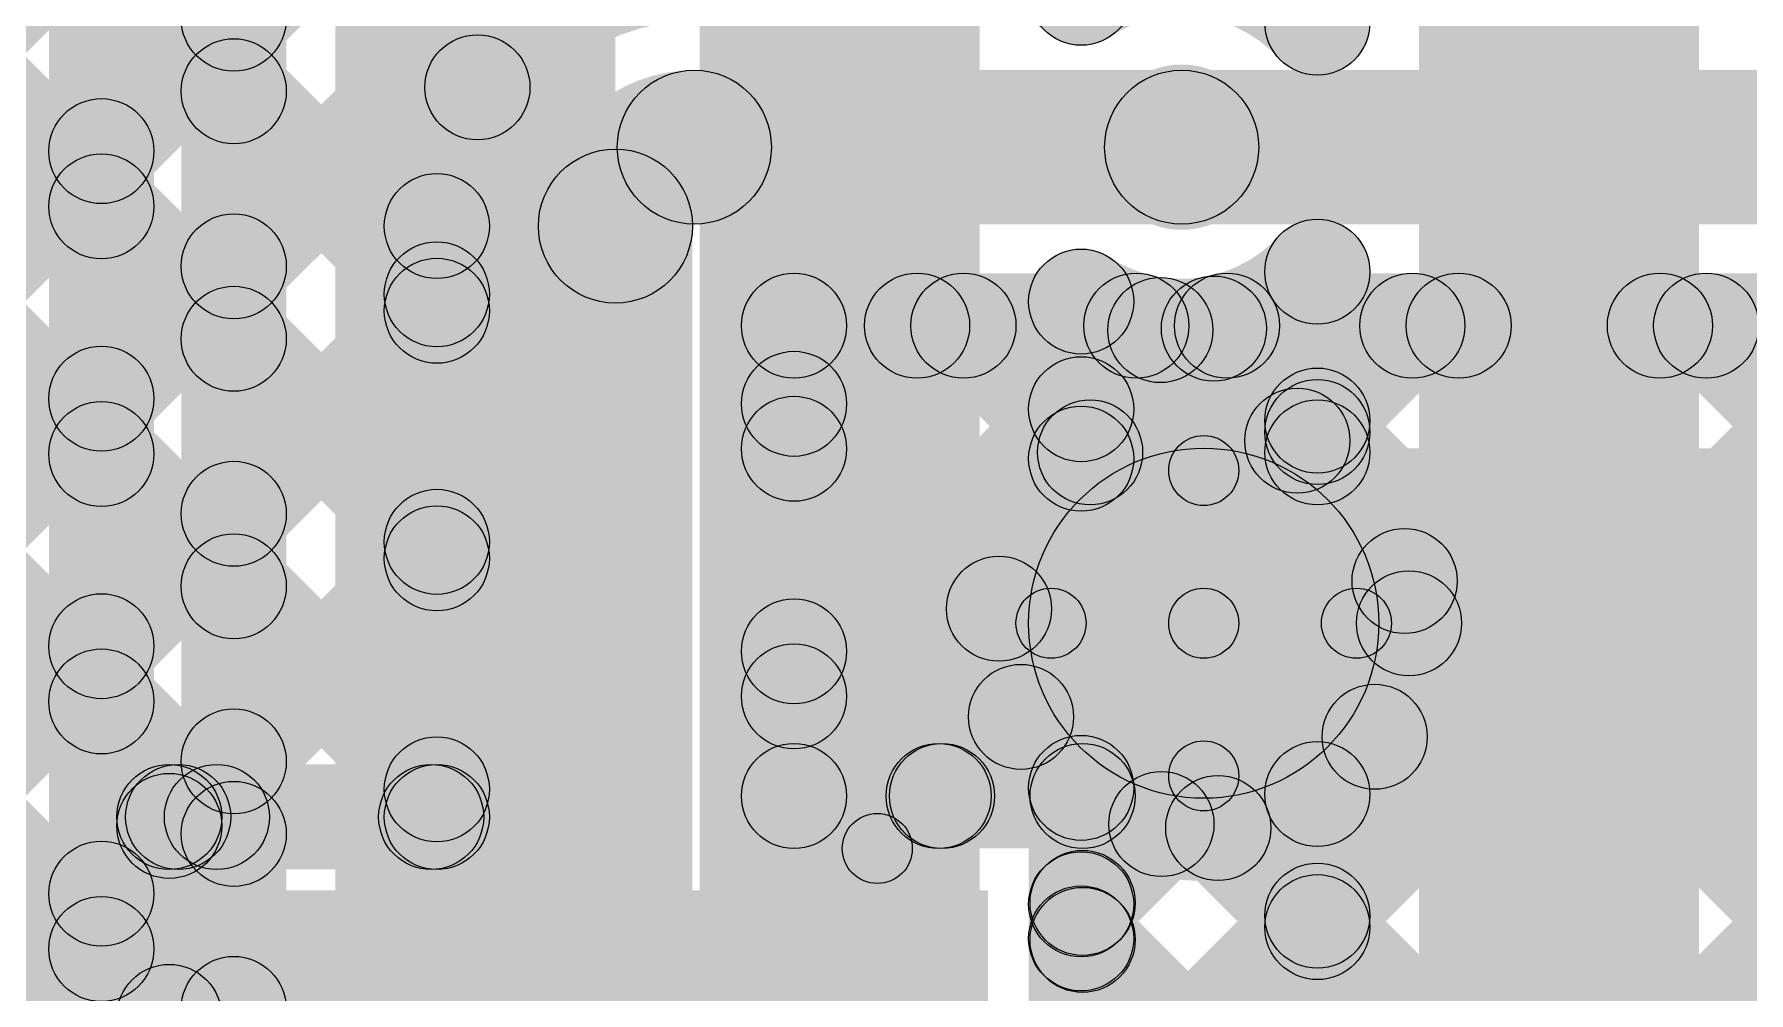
# Model space of a CAD drawing. Header units: millimetres. Extents: x 0 to 210, y 0 to 213.
# Drawn here: x 0.169 to 0.4138, y 0.5332 to 0.6701 of the extents above; entities that cross this region are included whole.
import ezdxf

# ---------------------------------------------------------------- set-up
doc = ezdxf.new("R2010")
doc.units = ezdxf.units.MM
doc.header["$MEASUREMENT"] = 0
for name, color, linetype in [('BottomLayer', 5, 'Continuous'), ('BottomPaste', 16, 'Continuous'), ('BottomSolder', 6, 'Continuous'), ('TopLayer', 1, 'Continuous'), ('ViaHoleLayer', 16, 'Continuous')]:
    doc.layers.add(name, color=color, linetype=linetype)

# ---------------------------------------------------------------- blocks, each defined once
blk = doc.blocks.new('SOT_23_5_B_2')
at = {"layer": 'BottomLayer'}
for points in [[(-0.07283, 0.04921), (-0.02953, 0.04921), (-0.02953, 0.02559), (-0.07283, 0.02559)], [(0.02953, 0.04921), (0.07283, 0.04921), (0.07283, 0.02559), (0.02953, 0.02559)], [(-0.07283, 0.01181), (-0.02953, 0.01181), (-0.02953, -0.01181), (-0.07283, -0.01181)], [(-0.07283, -0.02559), (-0.02953, -0.02559), (-0.02953, -0.04921), (-0.07283, -0.04921)], [(0.02953, -0.02559), (0.07283, -0.02559), (0.07283, -0.04921), (0.02953, -0.04921)]]:
    blk.add_hatch(color=5, dxfattribs=at).paths.add_polyline_path(points)
at = {"layer": 'BottomPaste'}
for points in [[(-0.07283, 0.04921), (-0.02953, 0.04921), (-0.02953, 0.02559), (-0.07283, 0.02559)], [(0.02953, 0.04921), (0.07283, 0.04921), (0.07283, 0.02559), (0.02953, 0.02559)], [(-0.07283, 0.01181), (-0.02953, 0.01181), (-0.02953, -0.01181), (-0.07283, -0.01181)], [(-0.07283, -0.02559), (-0.02953, -0.02559), (-0.02953, -0.04921), (-0.07283, -0.04921)], [(0.02953, -0.02559), (0.07283, -0.02559), (0.07283, -0.04921), (0.02953, -0.04921)]]:
    blk.add_hatch(color=16, dxfattribs=at).paths.add_polyline_path(points)
at = {"layer": 'BottomSolder'}
for points in [[(-0.07683, 0.05321), (-0.02553, 0.05321), (-0.02553, 0.02159), (-0.07683, 0.02159)], [(0.02553, 0.05321), (0.07683, 0.05321), (0.07683, 0.02159), (0.02553, 0.02159)], [(-0.07683, 0.01581), (-0.02553, 0.01581), (-0.02553, -0.01581), (-0.07683, -0.01581)], [(-0.07683, -0.02159), (-0.02553, -0.02159), (-0.02553, -0.05321), (-0.07683, -0.05321)], [(0.02553, -0.02159), (0.07683, -0.02159), (0.07683, -0.05321), (0.02553, -0.05321)]]:
    blk.add_hatch(color=6, dxfattribs=at).paths.add_polyline_path(points)

msp = doc.modelspace()

# ---------------------------------------------------------------- hatches: boundary and pattern name
at = {"layer": 'BottomLayer'}
for points in [[(0.40674, 0.31443), (0.36674, 0.31443), (0.36674, 2.03274), (0.40674, 2.03274)], [(0.10037, 0.59996), (0.08977, 0.61057), (0.34694, 0.86774), (0.35755, 0.85713)], [(0.11914, 0.58337), (0.10853, 0.59398), (0.34694, 0.83238), (0.35755, 0.82178)], [(0.07703, 0.8072), (0.08764, 0.81781), (0.2376, 0.66785), (0.22699, 0.65724)], [(0.05163, 0.79725), (0.06224, 0.80786), (0.2318, 0.63829), (0.2212, 0.62769)], [(0.12859, 0.55747), (0.11798, 0.56807), (0.34694, 0.79703), (0.35755, 0.78642)], [(-0.0046, 0.78277), (0.00601, 0.79338), (0.2318, 0.56758), (0.2212, 0.55697)], [(0.03076, 0.78277), (0.04136, 0.79338), (0.2318, 0.60294), (0.2212, 0.59233)], [(0.05742, 0.68539), (0.06803, 0.696), (0.20039, 0.56364), (0.18978, 0.55303)], [(0.0515, 0.65596), (0.0621, 0.66657), (0.19359, 0.53508), (0.18298, 0.52448)], [(0.26327, 0.643), (0.26327, 0.665), (0.33286, 0.665), (0.33286, 0.643)], [(0.234, 0.55833), (0.219, 0.55833), (0.219, 0.64273), (0.234, 0.64273)], [(0.263, 0.52218), (0.241, 0.52218), (0.241, 0.64273), (0.263, 0.64273)], [(0.1288, 0.52232), (0.1182, 0.53293), (0.2212, 0.63593), (0.2318, 0.62532)], [(0.2775, 0.621), (0.2775, 0.636), (0.32638, 0.636), (0.32638, 0.621)], [(0.35974, 0.6104), (0.34474, 0.6104), (0.34474, 0.63621), (0.35974, 0.63621)], [(0.2828, 0.60561), (0.2722, 0.61622), (0.28978, 0.6338), (0.30039, 0.6232)], [(0.2828, 0.57026), (0.2722, 0.58086), (0.3245, 0.63317), (0.33511, 0.62256)], [(0.2964, 0.6232), (0.307, 0.6338), (0.32509, 0.61572), (0.31448, 0.60511)], [(0.33216, 0.62279), (0.34276, 0.6334), (0.35755, 0.61861), (0.34694, 0.60801)], [(0.285, 0.56133), (0.27, 0.56133), (0.27, 0.6285), (0.285, 0.6285)], [(0.2722, 0.61204), (0.2828, 0.62265), (0.31207, 0.59338), (0.30147, 0.58277)], [(0.35468, 0.60678), (0.34408, 0.61739), (0.34694, 0.62025), (0.35755, 0.60965)], [(0.277, 0.564), (0.35159, 0.564), (0.35159, 0.61), (0.277, 0.61)], [(0.34101, 0.586), (0.33101, 0.586), (0.33101, 0.60781), (0.34101, 0.60781)], [(0.19487, 0.55303), (0.18426, 0.56364), (0.2212, 0.60057), (0.2318, 0.58997)], [(0.3142, 0.581), (0.3142, 0.591), (0.33601, 0.591), (0.33601, 0.581)], [(0.2722, 0.57669), (0.2828, 0.58729), (0.30346, 0.56664), (0.29285, 0.55603)], [(0.34101, 0.56419), (0.33101, 0.56419), (0.33101, 0.586), (0.34101, 0.586)], [(0.30393, 0.55603), (0.29333, 0.56664), (0.30462, 0.57793), (0.31523, 0.56733)], [(0.2775, 0.55383), (0.2775, 0.56883), (0.31871, 0.56883), (0.31871, 0.55383)], [(0.18829, 0.55083), (0.18829, 0.56583), (0.22569, 0.56583), (0.22569, 0.55083)], [(0.1288, 0.48697), (0.1182, 0.49757), (0.18298, 0.56236), (0.19359, 0.55175)], [(0.32621, 0.48303), (0.31121, 0.48303), (0.31121, 0.56133), (0.32621, 0.56133)], [(0.32402, 0.54076), (0.31341, 0.55137), (0.32466, 0.56262), (0.33527, 0.55201)], [(0.33278, 0.55146), (0.34338, 0.56207), (0.35755, 0.5479), (0.34694, 0.5373)], [(0.35974, 0.34893), (0.34474, 0.34893), (0.34474, 0.5616), (0.35974, 0.5616)], [(0.19579, 0.48603), (0.18079, 0.48603), (0.18079, 0.55833), (0.19579, 0.55833)], [(0.2944, 0.52218), (0.2844, 0.52218), (0.2844, 0.55383), (0.2944, 0.55383)], [(0.32402, 0.5054), (0.31341, 0.51601), (0.34694, 0.54954), (0.35755, 0.53893)], [(0.31341, 0.53547), (0.32402, 0.54608), (0.35755, 0.51255), (0.34694, 0.50194)]]:
    msp.add_hatch(color=5, dxfattribs=at).paths.add_polyline_path(points)
h = msp.add_hatch(color=5, dxfattribs=at)
edge = h.paths.add_edge_path()
edge.add_arc((0.35224, 0.67179), 0.0075, 0, 360)
h = msp.add_hatch(color=5, dxfattribs=at)
edge = h.paths.add_edge_path()
edge.add_arc((0.35224, 0.67179), 0.0075, 0, 360)
h = msp.add_hatch(color=5, dxfattribs=at)
edge = h.paths.add_edge_path()
edge.add_arc((0.2323, 0.66255), 0.0075, 0, 360)
h = msp.add_hatch(color=5, dxfattribs=at)
edge = h.paths.add_edge_path()
edge.add_arc((0.26327, 0.654), 0.011, 0, 360)
h = msp.add_hatch(color=5, dxfattribs=at)
edge = h.paths.add_edge_path()
edge.add_arc((0.26327, 0.654), 0.011, 0, 360)
h = msp.add_hatch(color=5, dxfattribs=at)
edge = h.paths.add_edge_path()
edge.add_arc((0.33286, 0.654), 0.01181, 0, 360)
h = msp.add_hatch(color=5, dxfattribs=at)
edge = h.paths.add_edge_path()
edge.add_arc((0.33286, 0.654), 0.011, 0, 360)
h = msp.add_hatch(color=5, dxfattribs=at)
edge = h.paths.add_edge_path()
edge.add_arc((0.252, 0.64273), 0.011, 0, 360)
h = msp.add_hatch(color=5, dxfattribs=at)
edge = h.paths.add_edge_path()
edge.add_arc((0.252, 0.64273), 0.011, 0, 360)
h = msp.add_hatch(color=5, dxfattribs=at)
edge = h.paths.add_edge_path()
edge.add_arc((0.2265, 0.64273), 0.0075, 0, 360)
h = msp.add_hatch(color=5, dxfattribs=at)
edge = h.paths.add_edge_path()
edge.add_arc((0.2265, 0.64273), 0.0075, 0, 360)
h = msp.add_hatch(color=5, dxfattribs=at)
edge = h.paths.add_edge_path()
edge.add_arc((0.35224, 0.63621), 0.0075, 0, 360)
h = msp.add_hatch(color=5, dxfattribs=at)
edge = h.paths.add_edge_path()
edge.add_arc((0.35224, 0.63621), 0.0075, 0, 360)
h = msp.add_hatch(color=5, dxfattribs=at)
edge = h.paths.add_edge_path()
edge.add_arc((0.2265, 0.63299), 0.0075, 0, 360)
h = msp.add_hatch(color=5, dxfattribs=at)
edge = h.paths.add_edge_path()
edge.add_arc((0.2265, 0.63063), 0.0075, 0, 360)
h = msp.add_hatch(color=5, dxfattribs=at)
edge = h.paths.add_edge_path()
edge.add_arc((0.2775, 0.6285), 0.0075, 0, 360)
h = msp.add_hatch(color=5, dxfattribs=at)
edge = h.paths.add_edge_path()
edge.add_arc((0.2775, 0.6285), 0.0075, 0, 360)
h = msp.add_hatch(color=5, dxfattribs=at)
edge = h.paths.add_edge_path()
edge.add_arc((0.29508, 0.6285), 0.0075, 0, 360)
h = msp.add_hatch(color=5, dxfattribs=at)
edge = h.paths.add_edge_path()
edge.add_arc((0.3017, 0.6285), 0.0075, 0, 360)
h = msp.add_hatch(color=5, dxfattribs=at)
edge = h.paths.add_edge_path()
edge.add_arc((0.32638, 0.6285), 0.0075, 0, 360)
h = msp.add_hatch(color=5, dxfattribs=at)
edge = h.paths.add_edge_path()
edge.add_arc((0.32638, 0.6285), 0.0075, 0, 360)
h = msp.add_hatch(color=5, dxfattribs=at)
edge = h.paths.add_edge_path()
edge.add_arc((0.32981, 0.62787), 0.0075, 0, 360)
h = msp.add_hatch(color=5, dxfattribs=at)
edge = h.paths.add_edge_path()
edge.add_arc((0.33746, 0.62809), 0.0075, 0, 360)
h = msp.add_hatch(color=5, dxfattribs=at)
edge = h.paths.add_edge_path()
edge.add_arc((0.2775, 0.61734), 0.0075, 0, 360)
h = msp.add_hatch(color=5, dxfattribs=at)
edge = h.paths.add_edge_path()
edge.add_arc((0.35224, 0.61495), 0.0075, 0, 360)
h = msp.add_hatch(color=5, dxfattribs=at)
edge = h.paths.add_edge_path()
edge.add_arc((0.34938, 0.61208), 0.0075, 0, 360)
h = msp.add_hatch(color=5, dxfattribs=at)
edge = h.paths.add_edge_path()
edge.add_arc((0.35224, 0.61331), 0.0075, 0, 360)
h = msp.add_hatch(color=5, dxfattribs=at)
edge = h.paths.add_edge_path()
edge.add_arc((0.2775, 0.61092), 0.0075, 0, 360)
h = msp.add_hatch(color=5, dxfattribs=at)
edge = h.paths.add_edge_path()
edge.add_arc((0.31979, 0.61041), 0.0075, 0, 360)
h = msp.add_hatch(color=5, dxfattribs=at)
edge = h.paths.add_edge_path()
edge.add_arc((0.35224, 0.6104), 0.0075, 0, 360)
h = msp.add_hatch(color=5, dxfattribs=at)
edge = h.paths.add_edge_path()
edge.add_arc((0.35224, 0.6104), 0.0075, 0, 360)
h = msp.add_hatch(color=5, dxfattribs=at)
edge = h.paths.add_edge_path()
edge.add_arc((0.33601, 0.60781), 0.005, 0, 360)
h = msp.add_hatch(color=5, dxfattribs=at)
edge = h.paths.add_edge_path()
edge.add_arc((0.2265, 0.59763), 0.0075, 0, 360)
h = msp.add_hatch(color=5, dxfattribs=at)
edge = h.paths.add_edge_path()
edge.add_arc((0.2265, 0.59527), 0.0075, 0, 360)
h = msp.add_hatch(color=5, dxfattribs=at)
edge = h.paths.add_edge_path()
edge.add_arc((0.33601, 0.586), 0.01181, 0, 360)
h = msp.add_hatch(color=5, dxfattribs=at)
edge = h.paths.add_edge_path()
edge.add_arc((0.30677, 0.58807), 0.0075, 0, 360)
h = msp.add_hatch(color=5, dxfattribs=at)
edge = h.paths.add_edge_path()
edge.add_arc((0.3142, 0.586), 0.005, 0, 360)
h = msp.add_hatch(color=5, dxfattribs=at)
edge = h.paths.add_edge_path()
edge.add_arc((0.33601, 0.586), 0.005, 0, 360)
h = msp.add_hatch(color=5, dxfattribs=at)
edge = h.paths.add_edge_path()
edge.add_arc((0.33601, 0.586), 0.005, 0, 360)
h = msp.add_hatch(color=5, dxfattribs=at)
edge = h.paths.add_edge_path()
edge.add_arc((0.33601, 0.586), 0.005, 0, 360)
h = msp.add_hatch(color=5, dxfattribs=at)
edge = h.paths.add_edge_path()
edge.add_arc((0.2775, 0.58199), 0.0075, 0, 360)
h = msp.add_hatch(color=5, dxfattribs=at)
edge = h.paths.add_edge_path()
edge.add_arc((0.2775, 0.57556), 0.0075, 0, 360)
h = msp.add_hatch(color=5, dxfattribs=at)
edge = h.paths.add_edge_path()
edge.add_arc((0.30992, 0.57263), 0.0075, 0, 360)
h = msp.add_hatch(color=5, dxfattribs=at)
edge = h.paths.add_edge_path()
edge.add_arc((0.2265, 0.56228), 0.0075, 0, 360)
h = msp.add_hatch(color=5, dxfattribs=at)
edge = h.paths.add_edge_path()
edge.add_arc((0.2775, 0.56133), 0.0075, 0, 360)
h = msp.add_hatch(color=5, dxfattribs=at)
edge = h.paths.add_edge_path()
edge.add_arc((0.2775, 0.56133), 0.0075, 0, 360)
h = msp.add_hatch(color=5, dxfattribs=at)
edge = h.paths.add_edge_path()
edge.add_arc((0.29815, 0.56133), 0.0075, 0, 360)
h = msp.add_hatch(color=5, dxfattribs=at)
edge = h.paths.add_edge_path()
edge.add_arc((0.29863, 0.56133), 0.0075, 0, 360)
h = msp.add_hatch(color=5, dxfattribs=at)
edge = h.paths.add_edge_path()
edge.add_arc((0.31871, 0.56133), 0.0075, 0, 360)
h = msp.add_hatch(color=5, dxfattribs=at)
edge = h.paths.add_edge_path()
edge.add_arc((0.31871, 0.56133), 0.0075, 0, 360)
h = msp.add_hatch(color=5, dxfattribs=at)
edge = h.paths.add_edge_path()
edge.add_arc((0.33601, 0.56419), 0.005, 0, 360)
h = msp.add_hatch(color=5, dxfattribs=at)
edge = h.paths.add_edge_path()
edge.add_arc((0.35224, 0.5616), 0.0075, 0, 360)
h = msp.add_hatch(color=5, dxfattribs=at)
edge = h.paths.add_edge_path()
edge.add_arc((0.35224, 0.5616), 0.0075, 0, 360)
h = msp.add_hatch(color=5, dxfattribs=at)
edge = h.paths.add_edge_path()
edge.add_arc((0.18829, 0.55833), 0.0075, 0, 360)
h = msp.add_hatch(color=5, dxfattribs=at)
edge = h.paths.add_edge_path()
edge.add_arc((0.18829, 0.55833), 0.0075, 0, 360)
h = msp.add_hatch(color=5, dxfattribs=at)
edge = h.paths.add_edge_path()
edge.add_arc((0.18956, 0.55833), 0.0075, 0, 360)
h = msp.add_hatch(color=5, dxfattribs=at)
edge = h.paths.add_edge_path()
edge.add_arc((0.19509, 0.55833), 0.0075, 0, 360)
h = msp.add_hatch(color=5, dxfattribs=at)
edge = h.paths.add_edge_path()
edge.add_arc((0.22569, 0.55833), 0.0075, 0, 360)
h = msp.add_hatch(color=5, dxfattribs=at)
edge = h.paths.add_edge_path()
edge.add_arc((0.2265, 0.55833), 0.0075, 0, 360)
h = msp.add_hatch(color=5, dxfattribs=at)
edge = h.paths.add_edge_path()
edge.add_arc((0.18829, 0.55706), 0.0075, 0, 360)
h = msp.add_hatch(color=5, dxfattribs=at)
edge = h.paths.add_edge_path()
edge.add_arc((0.32997, 0.55732), 0.0075, 0, 360)
h = msp.add_hatch(color=5, dxfattribs=at)
edge = h.paths.add_edge_path()
edge.add_arc((0.33808, 0.55676), 0.0075, 0, 360)
h = msp.add_hatch(color=5, dxfattribs=at)
edge = h.paths.add_edge_path()
edge.add_arc((0.2894, 0.55383), 0.005, 0, 360)
h = msp.add_hatch(color=5, dxfattribs=at)
edge = h.paths.add_edge_path()
edge.add_arc((0.31871, 0.54606), 0.0075, 0, 360)
h = msp.add_hatch(color=5, dxfattribs=at)
edge = h.paths.add_edge_path()
edge.add_arc((0.35224, 0.54424), 0.0075, 0, 360)
h = msp.add_hatch(color=5, dxfattribs=at)
edge = h.paths.add_edge_path()
edge.add_arc((0.35224, 0.5426), 0.0075, 0, 360)
h = msp.add_hatch(color=5, dxfattribs=at)
edge = h.paths.add_edge_path()
edge.add_arc((0.31871, 0.54078), 0.0075, 0, 360)
h = msp.add_hatch(color=5, dxfattribs=at)
edge = h.paths.add_edge_path()
edge.add_arc((0.18829, 0.52978), 0.0075, 0, 360)
at = {"layer": 'TopLayer'}
for points in [[(0.252, 0.322), (0.212, 0.322), (0.212, 2.12887), (0.252, 2.12887)], [(0.30401, 0.45899), (0.26401, 0.45899), (0.26401, 1.68501), (0.30401, 1.68501)], [(0.205, 0.322), (0.19, 0.322), (0.19, 1.43585), (0.205, 1.43585)], [(0.1861, 0.52359), (0.1711, 0.52359), (0.1711, 0.9969), (0.1861, 0.9969)], [(0.17329, 0.67559), (0.1839, 0.6862), (0.2028, 0.66729), (0.1922, 0.65669)], [(0.1839, 0.64813), (0.17329, 0.65874), (0.1922, 0.67764), (0.2028, 0.66703)], [(0.33286, 0.643), (0.33286, 0.665), (1.243, 0.665), (1.243, 0.643)], [(0.17329, 0.64023), (0.1839, 0.65084), (0.2028, 0.63194), (0.1922, 0.62133)], [(0.1839, 0.61277), (0.17329, 0.62338), (0.1922, 0.64228), (0.2028, 0.63168)], [(0.33934, 0.621), (0.33934, 0.636), (1.243, 0.636), (1.243, 0.621)], [(0.32601, 0.60951), (0.31101, 0.60951), (0.31101, 0.63195), (0.32601, 0.63195)], [(0.32381, 0.5052), (0.3132, 0.51581), (0.4312, 0.6338), (0.44181, 0.6232)], [(0.32381, 0.46984), (0.3132, 0.48045), (0.46656, 0.6338), (0.47716, 0.6232)], [(0.32381, 0.61126), (0.3132, 0.62187), (0.3245, 0.63317), (0.33511, 0.62256)], [(0.3267, 0.43738), (0.31609, 0.44798), (0.50191, 0.6338), (0.51252, 0.6232)], [(0.33216, 0.62279), (0.34276, 0.6334), (0.55936, 0.4168), (0.54875, 0.4062)], [(0.35468, 0.60678), (0.34408, 0.61739), (0.36049, 0.6338), (0.3711, 0.6232)], [(0.36999, 0.58674), (0.35939, 0.59734), (0.39585, 0.6338), (0.40645, 0.6232)], [(0.36711, 0.6232), (0.37771, 0.6338), (0.59471, 0.4168), (0.58411, 0.4062)], [(0.40246, 0.6232), (0.41307, 0.6338), (0.63007, 0.4168), (0.61946, 0.4062)], [(0.17329, 0.60488), (0.1839, 0.61549), (0.2028, 0.59658), (0.1922, 0.58597)], [(0.33601, 0.561), (0.33601, 0.611), (0.552, 0.611), (0.552, 0.561)], [(0.34101, 0.586), (0.33101, 0.586), (0.33101, 0.60781), (0.34101, 0.60781)], [(0.1839, 0.57742), (0.17329, 0.58802), (0.1922, 0.60693), (0.2028, 0.59632)], [(0.33601, 0.581), (0.33601, 0.591), (0.35782, 0.591), (0.35782, 0.581)], [(0.34101, 0.56419), (0.33101, 0.56419), (0.33101, 0.586), (0.34101, 0.586)], [(0.17329, 0.56952), (0.1839, 0.58013), (0.2028, 0.56123), (0.1922, 0.55062)], [(0.35512, 0.56448), (0.36572, 0.57508), (0.524, 0.4168), (0.5134, 0.4062)], [(0.1839, 0.54206), (0.17329, 0.55267), (0.1922, 0.57157), (0.2028, 0.56097)], [(0.32601, 0.45899), (0.31101, 0.45899), (0.31101, 0.56249), (0.32601, 0.56249)], [(0.32381, 0.54055), (0.3132, 0.55116), (0.32466, 0.56262), (0.33527, 0.55201)], [(0.33278, 0.55146), (0.34338, 0.56207), (0.48865, 0.4168), (0.47804, 0.4062)], [(0.3132, 0.53568), (0.32381, 0.54628), (0.45329, 0.4168), (0.44269, 0.4062)], [(0.17329, 0.53417), (0.1839, 0.54478), (0.2028, 0.52587), (0.1922, 0.51526)], [(0.1839, 0.50671), (0.17329, 0.51731), (0.1922, 0.53622), (0.2028, 0.52561)]]:
    msp.add_hatch(color=1, dxfattribs=at).paths.add_polyline_path(points)
h = msp.add_hatch(color=1, dxfattribs=at)
edge = h.paths.add_edge_path()
edge.add_arc((0.31851, 0.67605), 0.0075, 0, 360)
h = msp.add_hatch(color=1, dxfattribs=at)
edge = h.paths.add_edge_path()
edge.add_arc((0.31851, 0.67605), 0.0075, 0, 360)
h = msp.add_hatch(color=1, dxfattribs=at)
edge = h.paths.add_edge_path()
edge.add_arc((0.1975, 0.67234), 0.0075, 0, 360)
h = msp.add_hatch(color=1, dxfattribs=at)
edge = h.paths.add_edge_path()
edge.add_arc((0.1975, 0.66199), 0.0075, 0, 360)
h = msp.add_hatch(color=1, dxfattribs=at)
edge = h.paths.add_edge_path()
edge.add_arc((0.33286, 0.654), 0.01181, 0, 360)
h = msp.add_hatch(color=1, dxfattribs=at)
edge = h.paths.add_edge_path()
edge.add_arc((0.33286, 0.654), 0.011, 0, 360)
h = msp.add_hatch(color=1, dxfattribs=at)
edge = h.paths.add_edge_path()
edge.add_arc((0.1786, 0.65343), 0.0075, 0, 360)
h = msp.add_hatch(color=1, dxfattribs=at)
edge = h.paths.add_edge_path()
edge.add_arc((0.1786, 0.64554), 0.0075, 0, 360)
h = msp.add_hatch(color=1, dxfattribs=at)
edge = h.paths.add_edge_path()
edge.add_arc((0.1975, 0.63698), 0.0075, 0, 360)
h = msp.add_hatch(color=1, dxfattribs=at)
edge = h.paths.add_edge_path()
edge.add_arc((0.31851, 0.63195), 0.0075, 0, 360)
h = msp.add_hatch(color=1, dxfattribs=at)
edge = h.paths.add_edge_path()
edge.add_arc((0.31851, 0.63195), 0.0075, 0, 360)
h = msp.add_hatch(color=1, dxfattribs=at)
edge = h.paths.add_edge_path()
edge.add_arc((0.1975, 0.62663), 0.0075, 0, 360)
h = msp.add_hatch(color=1, dxfattribs=at)
edge = h.paths.add_edge_path()
edge.add_arc((0.32981, 0.62787), 0.0075, 0, 360)
h = msp.add_hatch(color=1, dxfattribs=at)
edge = h.paths.add_edge_path()
edge.add_arc((0.33746, 0.62809), 0.0075, 0, 360)
h = msp.add_hatch(color=1, dxfattribs=at)
edge = h.paths.add_edge_path()
edge.add_arc((0.33934, 0.6285), 0.0075, 0, 360)
h = msp.add_hatch(color=1, dxfattribs=at)
edge = h.paths.add_edge_path()
edge.add_arc((0.33934, 0.6285), 0.0075, 0, 360)
h = msp.add_hatch(color=1, dxfattribs=at)
edge = h.paths.add_edge_path()
edge.add_arc((0.3658, 0.6285), 0.0075, 0, 360)
h = msp.add_hatch(color=1, dxfattribs=at)
edge = h.paths.add_edge_path()
edge.add_arc((0.37241, 0.6285), 0.0075, 0, 360)
h = msp.add_hatch(color=1, dxfattribs=at)
edge = h.paths.add_edge_path()
edge.add_arc((0.40115, 0.6285), 0.0075, 0, 360)
h = msp.add_hatch(color=1, dxfattribs=at)
edge = h.paths.add_edge_path()
edge.add_arc((0.40776, 0.6285), 0.0075, 0, 360)
h = msp.add_hatch(color=1, dxfattribs=at)
edge = h.paths.add_edge_path()
edge.add_arc((0.1786, 0.61808), 0.0075, 0, 360)
h = msp.add_hatch(color=1, dxfattribs=at)
edge = h.paths.add_edge_path()
edge.add_arc((0.31851, 0.61657), 0.0075, 0, 360)
h = msp.add_hatch(color=1, dxfattribs=at)
edge = h.paths.add_edge_path()
edge.add_arc((0.34938, 0.61208), 0.0075, 0, 360)
h = msp.add_hatch(color=1, dxfattribs=at)
edge = h.paths.add_edge_path()
edge.add_arc((0.1786, 0.61018), 0.0075, 0, 360)
h = msp.add_hatch(color=1, dxfattribs=at)
edge = h.paths.add_edge_path()
edge.add_arc((0.31851, 0.60951), 0.0075, 0, 360)
h = msp.add_hatch(color=1, dxfattribs=at)
edge = h.paths.add_edge_path()
edge.add_arc((0.31851, 0.60951), 0.0075, 0, 360)
h = msp.add_hatch(color=1, dxfattribs=at)
edge = h.paths.add_edge_path()
edge.add_arc((0.33601, 0.60781), 0.005, 0, 360)
h = msp.add_hatch(color=1, dxfattribs=at)
edge = h.paths.add_edge_path()
edge.add_arc((0.33601, 0.586), 0.025, 0, 360)
h = msp.add_hatch(color=1, dxfattribs=at)
edge = h.paths.add_edge_path()
edge.add_arc((0.1975, 0.60163), 0.0075, 0, 360)
h = msp.add_hatch(color=1, dxfattribs=at)
edge = h.paths.add_edge_path()
edge.add_arc((0.1975, 0.59128), 0.0075, 0, 360)
h = msp.add_hatch(color=1, dxfattribs=at)
edge = h.paths.add_edge_path()
edge.add_arc((0.33601, 0.586), 0.01181, 0, 360)
h = msp.add_hatch(color=1, dxfattribs=at)
edge = h.paths.add_edge_path()
edge.add_arc((0.36469, 0.59204), 0.0075, 0, 360)
h = msp.add_hatch(color=1, dxfattribs=at)
edge = h.paths.add_edge_path()
edge.add_arc((0.36532, 0.586), 0.0075, 0, 360)
h = msp.add_hatch(color=1, dxfattribs=at)
edge = h.paths.add_edge_path()
edge.add_arc((0.36532, 0.586), 0.0075, 0, 360)
h = msp.add_hatch(color=1, dxfattribs=at)
edge = h.paths.add_edge_path()
edge.add_arc((0.1786, 0.58272), 0.0075, 0, 360)
h = msp.add_hatch(color=1, dxfattribs=at)
edge = h.paths.add_edge_path()
edge.add_arc((0.33601, 0.586), 0.005, 0, 360)
h = msp.add_hatch(color=1, dxfattribs=at)
edge = h.paths.add_edge_path()
edge.add_arc((0.33601, 0.586), 0.005, 0, 360)
h = msp.add_hatch(color=1, dxfattribs=at)
edge = h.paths.add_edge_path()
edge.add_arc((0.33601, 0.586), 0.005, 0, 360)
h = msp.add_hatch(color=1, dxfattribs=at)
edge = h.paths.add_edge_path()
edge.add_arc((0.35782, 0.586), 0.005, 0, 360)
h = msp.add_hatch(color=1, dxfattribs=at)
edge = h.paths.add_edge_path()
edge.add_arc((0.1786, 0.57483), 0.0075, 0, 360)
h = msp.add_hatch(color=1, dxfattribs=at)
edge = h.paths.add_edge_path()
edge.add_arc((0.36042, 0.56978), 0.0075, 0, 360)
h = msp.add_hatch(color=1, dxfattribs=at)
edge = h.paths.add_edge_path()
edge.add_arc((0.1975, 0.56627), 0.0075, 0, 360)
h = msp.add_hatch(color=1, dxfattribs=at)
edge = h.paths.add_edge_path()
edge.add_arc((0.31851, 0.56249), 0.0075, 0, 360)
h = msp.add_hatch(color=1, dxfattribs=at)
edge = h.paths.add_edge_path()
edge.add_arc((0.31851, 0.56249), 0.0075, 0, 360)
h = msp.add_hatch(color=1, dxfattribs=at)
edge = h.paths.add_edge_path()
edge.add_arc((0.33601, 0.56419), 0.005, 0, 360)
h = msp.add_hatch(color=1, dxfattribs=at)
edge = h.paths.add_edge_path()
edge.add_arc((0.1975, 0.55592), 0.0075, 0, 360)
h = msp.add_hatch(color=1, dxfattribs=at)
edge = h.paths.add_edge_path()
edge.add_arc((0.32997, 0.55732), 0.0075, 0, 360)
h = msp.add_hatch(color=1, dxfattribs=at)
edge = h.paths.add_edge_path()
edge.add_arc((0.33808, 0.55676), 0.0075, 0, 360)
h = msp.add_hatch(color=1, dxfattribs=at)
edge = h.paths.add_edge_path()
edge.add_arc((0.1786, 0.54737), 0.0075, 0, 360)
h = msp.add_hatch(color=1, dxfattribs=at)
edge = h.paths.add_edge_path()
edge.add_arc((0.31851, 0.54586), 0.0075, 0, 360)
h = msp.add_hatch(color=1, dxfattribs=at)
edge = h.paths.add_edge_path()
edge.add_arc((0.31851, 0.54098), 0.0075, 0, 360)
h = msp.add_hatch(color=1, dxfattribs=at)
edge = h.paths.add_edge_path()
edge.add_arc((0.1786, 0.53947), 0.0075, 0, 360)
h = msp.add_hatch(color=1, dxfattribs=at)
edge = h.paths.add_edge_path()
edge.add_arc((0.1975, 0.53092), 0.0075, 0, 360)
at = {"layer": 'ViaHoleLayer'}
h = msp.add_hatch(color=16, dxfattribs=at)
edge = h.paths.add_edge_path()
edge.add_arc((0.33286, 0.654), 0.00591, 0, 360)
h = msp.add_hatch(color=16, dxfattribs=at)
edge = h.paths.add_edge_path()
edge.add_arc((0.33601, 0.586), 0.00591, 0, 360)

# ---------------------------------------------------------------- linework, layer by layer
at = {"layer": 'BottomLayer'}
for points, const_width in [([(0.2265, 0.64273, -0.414214), (0.26327, 0.6795)], 0.015), ([(0.32638, 0.6795, -0.276008), (0.35224, 0.67179)], 0.015), ([(0.252, 0.64273, -0.414214), (0.26327, 0.654)], 0.022), ([(0.35224, 0.63621, -0.276008), (0.32638, 0.6285)], 0.015), ([(0.35224, 0.5616, -1.866428), (0.35224, 0.6104)], 0.015)]:
    msp.add_lwpolyline(points, format="xyb", dxfattribs=dict(at, const_width=const_width))
for centre, radius in [((0.35224, 0.67179), 0.0075), ((0.35224, 0.67179), 0.0075), ((0.2323, 0.66255), 0.0075), ((0.26327, 0.654), 0.011), ((0.26327, 0.654), 0.011), ((0.33286, 0.654), 0.011), ((0.252, 0.64273), 0.011), ((0.252, 0.64273), 0.011), ((0.2265, 0.64273), 0.0075), ((0.2265, 0.64273), 0.0075), ((0.35224, 0.63621), 0.0075), ((0.35224, 0.63621), 0.0075), ((0.2265, 0.63299), 0.0075), ((0.2265, 0.63063), 0.0075), ((0.2775, 0.6285), 0.0075), ((0.2775, 0.6285), 0.0075), ((0.29508, 0.6285), 0.0075), ((0.3017, 0.6285), 0.0075), ((0.32638, 0.6285), 0.0075), ((0.32638, 0.6285), 0.0075), ((0.32981, 0.62787), 0.0075), ((0.33746, 0.62809), 0.0075), ((0.2775, 0.61734), 0.0075), ((0.35224, 0.61495), 0.0075), ((0.34938, 0.61208), 0.0075), ((0.35224, 0.61331), 0.0075), ((0.2775, 0.61092), 0.0075), ((0.31979, 0.61041), 0.0075), ((0.35224, 0.6104), 0.0075), ((0.35224, 0.6104), 0.0075), ((0.33601, 0.60781), 0.005), ((0.2265, 0.59763), 0.0075), ((0.2265, 0.59527), 0.0075), ((0.30677, 0.58807), 0.0075), ((0.3142, 0.586), 0.005), ((0.33601, 0.586), 0.005), ((0.33601, 0.586), 0.005), ((0.33601, 0.586), 0.005), ((0.2775, 0.58199), 0.0075), ((0.2775, 0.57556), 0.0075), ((0.30992, 0.57263), 0.0075), ((0.2265, 0.56228), 0.0075), ((0.2775, 0.56133), 0.0075), ((0.2775, 0.56133), 0.0075), ((0.29815, 0.56133), 0.0075), ((0.29863, 0.56133), 0.0075), ((0.31871, 0.56133), 0.0075), ((0.31871, 0.56133), 0.0075), ((0.33601, 0.56419), 0.005), ((0.35224, 0.5616), 0.0075), ((0.35224, 0.5616), 0.0075), ((0.18829, 0.55833), 0.0075), ((0.18829, 0.55833), 0.0075), ((0.18956, 0.55833), 0.0075), ((0.19509, 0.55833), 0.0075), ((0.22569, 0.55833), 0.0075), ((0.2265, 0.55833), 0.0075), ((0.18829, 0.55706), 0.0075), ((0.32997, 0.55732), 0.0075), ((0.33808, 0.55676), 0.0075), ((0.2894, 0.55383), 0.005), ((0.31871, 0.54606), 0.0075), ((0.35224, 0.54424), 0.0075), ((0.35224, 0.5426), 0.0075), ((0.31871, 0.54078), 0.0075), ((0.18829, 0.52978), 0.0075)]:
    msp.add_circle(centre, radius, dxfattribs=at)
at = {"layer": 'TopLayer', "const_width": 0.015}
for points in [[(0.31851, 0.67605, -0.209444), (0.33934, 0.6795)], [(0.33934, 0.6285, -0.209444), (0.31851, 0.63195)], [(0.31851, 0.60951, -0.616761), (0.36532, 0.586)], [(0.36532, 0.586, -0.616761), (0.31851, 0.56249)]]:
    msp.add_lwpolyline(points, format="xyb", dxfattribs=at)
at = {"layer": 'TopLayer'}
for centre, radius in [((0.31851, 0.67605), 0.0075), ((0.31851, 0.67605), 0.0075), ((0.1975, 0.67234), 0.0075), ((0.1975, 0.66199), 0.0075), ((0.33286, 0.654), 0.011), ((0.1786, 0.65343), 0.0075), ((0.1786, 0.64554), 0.0075), ((0.1975, 0.63698), 0.0075), ((0.31851, 0.63195), 0.0075), ((0.31851, 0.63195), 0.0075), ((0.1975, 0.62663), 0.0075), ((0.32981, 0.62787), 0.0075), ((0.33746, 0.62809), 0.0075), ((0.33934, 0.6285), 0.0075), ((0.33934, 0.6285), 0.0075), ((0.3658, 0.6285), 0.0075), ((0.37241, 0.6285), 0.0075), ((0.40115, 0.6285), 0.0075), ((0.40776, 0.6285), 0.0075), ((0.1786, 0.61808), 0.0075), ((0.31851, 0.61657), 0.0075), ((0.34938, 0.61208), 0.0075), ((0.1786, 0.61018), 0.0075), ((0.31851, 0.60951), 0.0075), ((0.31851, 0.60951), 0.0075), ((0.33601, 0.60781), 0.005), ((0.33601, 0.586), 0.025), ((0.1975, 0.60163), 0.0075), ((0.1975, 0.59128), 0.0075), ((0.36469, 0.59204), 0.0075), ((0.36532, 0.586), 0.0075), ((0.36532, 0.586), 0.0075), ((0.1786, 0.58272), 0.0075), ((0.33601, 0.586), 0.005), ((0.33601, 0.586), 0.005), ((0.33601, 0.586), 0.005), ((0.35782, 0.586), 0.005), ((0.1786, 0.57483), 0.0075), ((0.36042, 0.56978), 0.0075), ((0.1975, 0.56627), 0.0075), ((0.31851, 0.56249), 0.0075), ((0.31851, 0.56249), 0.0075), ((0.33601, 0.56419), 0.005), ((0.1975, 0.55592), 0.0075), ((0.32997, 0.55732), 0.0075), ((0.33808, 0.55676), 0.0075), ((0.1786, 0.54737), 0.0075), ((0.31851, 0.54586), 0.0075), ((0.31851, 0.54098), 0.0075), ((0.1786, 0.53947), 0.0075), ((0.1975, 0.53092), 0.0075)]:
    msp.add_circle(centre, radius, dxfattribs=at)

# ---------------------------------------------------------------- block references
at = {"rotation": 270}
msp.add_blockref('SOT_23_5_B_2', (0.252, 0.471), dxfattribs=at)

doc.saveas('drawing.dxf')
